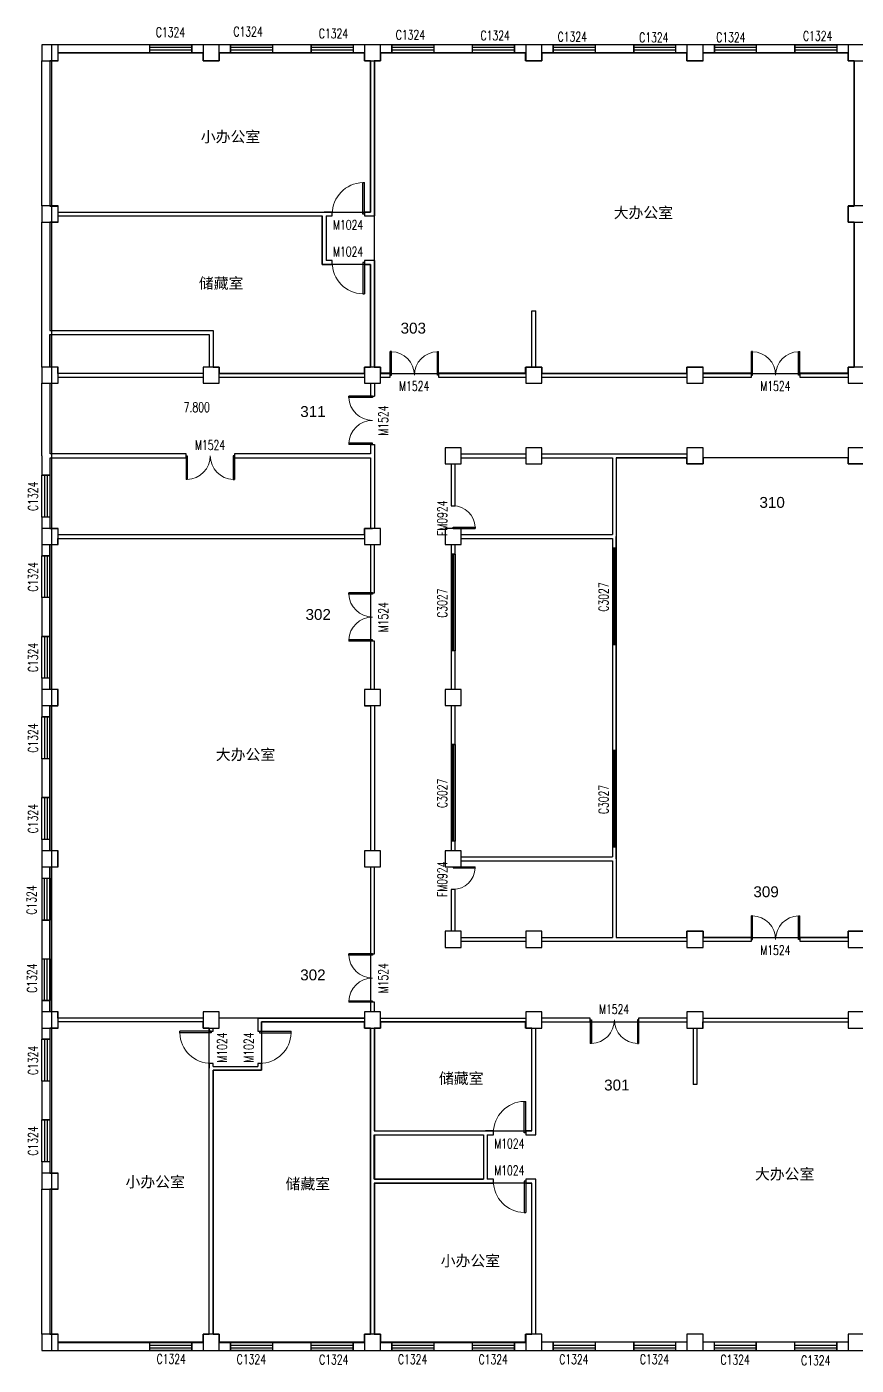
# Model space of a CAD drawing. Header units: millimetres. Extents: x -33606 to 27877, y -136745 to -95224.
# Drawn here: x -33606 to -7886, y -136745 to -95224 of the extents above; entities that cross this region are included whole.
import ezdxf

# ---------------------------------------------------------------- set-up
doc = ezdxf.new("R2010")
doc.units = ezdxf.units.MM
doc.header["$LTSCALE"] = 1000
for name, color, linetype in [('body', 30, 'Continuous'), ('GROS', 6, 'Continuous'), ('name', 1, 'Continuous'), ('RM', 4, 'Continuous')]:
    doc.layers.add(name, color=color, linetype=linetype)
doc.styles.add('_TCH_DIM', font='SIMPLEX', dxfattribs={"bigfont": 'GBCBIG'})
doc.styles.add('_TCH_WINDOW', font='SIMPLEX', dxfattribs={"bigfont": 'GBCBIG'})
doc.styles.get("Standard").update_dxf_attribs({"font": 'arial.ttf'})

# ---------------------------------------------------------------- blocks, each defined once
blk = doc.blocks.new('$TCHSYS$WIN2D')
for p, q in [((-0.5, 0.5), (0.5, 0.5)), ((-0.5, 0.5), (-0.5, -0.5)), ((0.5, 0.5), (0.5, -0.5)), ((0.5, 0.167), (-0.5, 0.167)), ((0.5, -0.167), (-0.5, -0.167)), ((-0.5, -0.5), (0.5, -0.5))]:
    blk.add_line(p, q)
blk = doc.blocks.new('$TCHSYS$DOOR2D')
for p, q in [((0.45, 0.975), (0.5, 0.975)), ((0.45, 0), (0.45, 0.975)), ((0.5, 0), (0.5, 0.975)), ((0.5, 0), (0.45, 0))]:
    blk.add_line(p, q)
at = {"lineweight": 13}
blk.add_arc((0.475, 0), 0.975, 91.4693, 180, dxfattribs=at)
blk = doc.blocks.new('$DorLib2D$00000001')
for p, q in [((0.45, 0.975), (0.5, 0.975)), ((0.45, 0), (0.45, 0.975)), ((0.5, 0), (0.5, 0.975)), ((0.5, 0), (0.45, 0))]:
    blk.add_line(p, q)
at = {"lineweight": 13}
blk.add_arc((0.475, 0), 0.975, 91.46928, 180, dxfattribs=at)
blk = doc.blocks.new('$DorLib2D$00000002')
for p, q in [((-0.5, 0), (-0.5, 0.4875)), ((-0.475, 0.4875), (-0.5, 0.4875)), ((-0.475, 0), (-0.475, 0.4875)), ((0.475, 0), (0.475, 0.4875)), ((0.475, 0.4875), (0.5, 0.4875)), ((0.5, 0), (0.5, 0.4875)), ((-0.5, 0), (-0.475, 0)), ((0.5, 0), (0.475, 0))]:
    blk.add_line(p, q)
at = {"lineweight": 13}
for centre, start, end in [((-0.4875, 0), 0, 88.53072), ((0.4875, 0), 91.46928, 180)]:
    blk.add_arc(centre, 0.4875, start, end, dxfattribs=at)
blk = doc.blocks.new('_FZHK')
blk.add_lwpolyline([(-0.5, -0.5), (0.5, -0.5), (0.5, 0.5), (-0.5, 0.5)], close=True)

msp = doc.modelspace()

# ---------------------------------------------------------------- linework, layer by layer
at = {"layer": 'body'}
for p, q in [((-29786, -95784), (-32636, -95784)), ((-29786, -95784), (-32636, -95784)), ((-29786, -96034), (-29786, -95784)), ((-29786, -96034), (-29786, -95784)), ((-28136, -95784), (-28486, -95784)), ((-28486, -95784), (-28486, -96034)), ((-28136, -95784), (-28486, -95784)), ((-28486, -95784), (-28486, -96034)), ((-27286, -95784), (-27636, -95784)), ((-27286, -95784), (-27636, -95784)), ((-27286, -96034), (-27286, -95784)), ((-27286, -96034), (-27286, -95784)), ((-24786, -95784), (-25986, -95784)), ((-25986, -95784), (-25986, -96034)), ((-24786, -95784), (-25986, -95784)), ((-25986, -95784), (-25986, -96034)), ((-24786, -96034), (-24786, -95784)), ((-24786, -96034), (-24786, -95784)), ((-23136, -95784), (-23486, -95784)), ((-23486, -95784), (-23486, -96034)), ((-23136, -95784), (-23486, -95784)), ((-23486, -95784), (-23486, -96034)), ((-22286, -95784), (-22636, -95784)), ((-22286, -95784), (-22636, -95784)), ((-22286, -96034), (-22286, -95784)), ((-22286, -96034), (-22286, -95784)), ((-19786, -95784), (-20986, -95784)), ((-20986, -95784), (-20986, -96034)), ((-19786, -95784), (-20986, -95784)), ((-20986, -95784), (-20986, -96034)), ((-19786, -96034), (-19786, -95784)), ((-19786, -96034), (-19786, -95784)), ((-18136, -95784), (-18486, -95784)), ((-18486, -95784), (-18486, -96034)), ((-18136, -95784), (-18486, -95784)), ((-18486, -95784), (-18486, -96034)), ((-17286, -95784), (-17636, -95784)), ((-17286, -95784), (-17636, -95784)), ((-17286, -96034), (-17286, -95784)), ((-17286, -96034), (-17286, -95784)), ((-14786, -95784), (-15986, -95784)), ((-15986, -95784), (-15986, -96034)), ((-14786, -95784), (-15986, -95784)), ((-15986, -95784), (-15986, -96034)), ((-14786, -96034), (-14786, -95784)), ((-14786, -96034), (-14786, -95784)), ((-13136, -95784), (-13486, -95784)), ((-13486, -95784), (-13486, -96034)), ((-13136, -95784), (-13486, -95784)), ((-13486, -95784), (-13486, -96034)), ((-12286, -95784), (-12636, -95784)), ((-12286, -95784), (-12636, -95784)), ((-12286, -96034), (-12286, -95784)), ((-12286, -96034), (-12286, -95784)), ((-9786, -95784), (-10986, -95784)), ((-10986, -95784), (-10986, -96034)), ((-9786, -95784), (-10986, -95784)), ((-10986, -95784), (-10986, -96034)), ((-9786, -96034), (-9786, -95784)), ((-9786, -96034), (-9786, -95784)), ((-8136, -95784), (-8486, -95784)), ((-8486, -95784), (-8486, -96034)), ((-8136, -95784), (-8486, -95784)), ((-8486, -95784), (-8486, -96034)), ((-33136, -100784), (-33136, -96284)), ((-33136, -100784), (-33136, -96284)), ((-32886, -100784), (-32886, -96284)), ((-32886, -100784), (-32886, -96284)), ((-32636, -96034), (-29786, -96034)), ((-32636, -96034), (-29786, -96034)), ((-28486, -96034), (-28136, -96034)), ((-28486, -96034), (-28136, -96034)), ((-27636, -96034), (-27286, -96034)), ((-27636, -96034), (-27286, -96034)), ((-25986, -96034), (-24786, -96034)), ((-25986, -96034), (-24786, -96034)), ((-23486, -96034), (-23136, -96034)), ((-23486, -96034), (-23136, -96034)), ((-22946, -96284), (-22946, -100974)), ((-22946, -96284), (-22946, -100974)), ((-22826, -96284), (-22826, -101094)), ((-22826, -96284), (-22826, -101094)), ((-22636, -96034), (-22286, -96034)), ((-22636, -96034), (-22286, -96034)), ((-20986, -96034), (-19786, -96034)), ((-20986, -96034), (-19786, -96034)), ((-18486, -96034), (-18136, -96034)), ((-18486, -96034), (-18136, -96034)), ((-17636, -96034), (-17286, -96034)), ((-17636, -96034), (-17286, -96034)), ((-15986, -96034), (-14786, -96034)), ((-15986, -96034), (-14786, -96034)), ((-13486, -96034), (-13136, -96034)), ((-13486, -96034), (-13136, -96034)), ((-12636, -96034), (-12286, -96034)), ((-12636, -96034), (-12286, -96034)), ((-10986, -96034), (-9786, -96034)), ((-10986, -96034), (-9786, -96034)), ((-8486, -96034), (-8136, -96034)), ((-8486, -96034), (-8136, -96034)), ((-7946, -96284), (-7946, -100784)), ((-7946, -96284), (-7946, -100784)), ((-33136, -104708), (-33136, -101284)), ((-33136, -104708), (-33136, -101284)), ((-32886, -104648), (-32886, -101284)), ((-32886, -104648), (-32886, -101284)), ((-32636, -100974), (-24386, -100974)), ((-32636, -100974), (-24386, -100974)), ((-32636, -101094), (-24446, -101094)), ((-32636, -101094), (-24446, -101094)), ((-24446, -101094), (-24446, -102594)), ((-24446, -101094), (-24446, -102594)), ((-24136, -100974), (-24386, -100974)), ((-24136, -100974), (-24386, -100974)), ((-24326, -101094), (-24136, -101094)), ((-24326, -101094), (-24326, -102474)), ((-24326, -101094), (-24136, -101094)), ((-24326, -101094), (-24326, -102474)), ((-24136, -101094), (-24136, -100974)), ((-24136, -101094), (-24136, -100974)), ((-22946, -100974), (-23136, -100974)), ((-23136, -100974), (-23136, -101094)), ((-22946, -100974), (-23136, -100974)), ((-23136, -100974), (-23136, -101094)), ((-23136, -101094), (-22826, -101094)), ((-23136, -101094), (-22826, -101094)), ((-7946, -101284), (-7946, -105784)), ((-7946, -101284), (-7946, -105784)), ((-24136, -102474), (-24326, -102474)), ((-24136, -102474), (-24326, -102474)), ((-24136, -102594), (-24136, -102474)), ((-24136, -102594), (-24136, -102474)), ((-22826, -102474), (-23136, -102474)), ((-23136, -102474), (-23136, -102594)), ((-22826, -102474), (-23136, -102474)), ((-23136, -102474), (-23136, -102594)), ((-22826, -102474), (-22826, -105784)), ((-22826, -102474), (-22826, -105784)), ((-24446, -102594), (-24136, -102594)), ((-24446, -102594), (-24136, -102594)), ((-23136, -102594), (-22946, -102594)), ((-23136, -102594), (-22946, -102594)), ((-22946, -102594), (-22946, -105784)), ((-22946, -102594), (-22946, -105784)), ((-17946, -105784), (-17946, -104034)), ((-17946, -104034), (-17826, -104034)), ((-17946, -105784), (-17946, -104034)), ((-17946, -104034), (-17826, -104034)), ((-17826, -105784), (-17826, -104034)), ((-17826, -105784), (-17826, -104034)), ((-33136, -105784), (-33136, -104708)), ((-33136, -105784), (-33136, -104708)), ((-32886, -104648), (-27826, -104648)), ((-32886, -104648), (-27826, -104648)), ((-32886, -105784), (-32886, -104768)), ((-32886, -104768), (-27946, -104768)), ((-32886, -105784), (-32886, -104768)), ((-32886, -104768), (-27946, -104768)), ((-27946, -104768), (-27946, -105784)), ((-27946, -104768), (-27946, -105784)), ((-27826, -104648), (-27826, -105784)), ((-27826, -104648), (-27826, -105784)), ((-33136, -108534), (-33136, -106284)), ((-33136, -108534), (-33136, -106284)), ((-32886, -108474), (-32886, -106284)), ((-32886, -108474), (-32886, -106284)), ((-32636, -105974), (-28136, -105974)), ((-32636, -105974), (-28136, -105974)), ((-32636, -106094), (-28136, -106094)), ((-32636, -106094), (-28136, -106094)), ((-27636, -105974), (-23136, -105974)), ((-27636, -105974), (-23136, -105974)), ((-27636, -106094), (-23136, -106094)), ((-27636, -106094), (-23136, -106094)), ((-22946, -106284), (-22946, -106684)), ((-22826, -106284), (-22826, -106684)), ((-22336, -105974), (-22636, -105974)), ((-22336, -105974), (-22636, -105974)), ((-22636, -106094), (-22336, -106094)), ((-22636, -106094), (-22336, -106094)), ((-22336, -106094), (-22336, -105974)), ((-22336, -106094), (-22336, -105974)), ((-18136, -105974), (-20836, -105974)), ((-20836, -105974), (-20836, -106094)), ((-18136, -105974), (-20836, -105974)), ((-20836, -105974), (-20836, -106094)), ((-20836, -106094), (-18136, -106094)), ((-20836, -106094), (-18136, -106094)), ((-17636, -105974), (-13136, -105974)), ((-17636, -105974), (-13136, -105974)), ((-17636, -106094), (-13136, -106094)), ((-17636, -106094), (-13136, -106094)), ((-11136, -105974), (-12636, -105974)), ((-11136, -105974), (-12636, -105974)), ((-12636, -106094), (-11136, -106094)), ((-12636, -106094), (-11136, -106094)), ((-11136, -106094), (-11136, -105974)), ((-11136, -106094), (-11136, -105974)), ((-8136, -105974), (-9636, -105974)), ((-9636, -105974), (-9636, -106094)), ((-8136, -105974), (-9636, -105974)), ((-9636, -105974), (-9636, -106094)), ((-9636, -106094), (-8136, -106094)), ((-9636, -106094), (-8136, -106094)), ((-22946, -106684), (-22826, -106684)), ((-22946, -108184), (-22826, -108184)), ((-22946, -108184), (-22946, -108474)), ((-22826, -108184), (-22826, -110784)), ((-33136, -108534), (-33136, -109134)), ((-33136, -108534), (-33136, -109134)), ((-28666, -108474), (-32886, -108474)), ((-28666, -108474), (-32886, -108474)), ((-32886, -109134), (-32886, -108594)), ((-32886, -108594), (-28666, -108594)), ((-32886, -109134), (-32886, -108594)), ((-32886, -108594), (-28666, -108594)), ((-28666, -108594), (-28666, -108474)), ((-28666, -108594), (-28666, -108474)), ((-22946, -108474), (-27166, -108474)), ((-27166, -108474), (-27166, -108594)), ((-22946, -108474), (-27166, -108474)), ((-27166, -108474), (-27166, -108594)), ((-27166, -108594), (-22946, -108594)), ((-27166, -108594), (-22946, -108594)), ((-22946, -108594), (-22946, -110784)), ((-22946, -108594), (-22946, -110784)), ((-22826, -108474), (-22826, -110784)), ((-20136, -108474), (-18136, -108474)), ((-20136, -108474), (-18136, -108474)), ((-20136, -108594), (-18136, -108594)), ((-20136, -108594), (-18136, -108594)), ((-17636, -108474), (-15386, -108474)), ((-17636, -108474), (-15386, -108474)), ((-17636, -108594), (-15446, -108594)), ((-17636, -108594), (-15446, -108594)), ((-15446, -108594), (-15446, -110974)), ((-15446, -108594), (-15446, -110974)), ((-15386, -108474), (-13136, -108474)), ((-15386, -108474), (-13136, -108474)), ((-15326, -108594), (-13136, -108594)), ((-15326, -108594), (-15326, -111034)), ((-15326, -108594), (-13136, -108594)), ((-15326, -108594), (-15326, -111034)), ((-33136, -109134), (-32886, -109134)), ((-33136, -109134), (-32886, -109134)), ((-20446, -108784), (-20446, -110084)), ((-20446, -108784), (-20446, -110084)), ((-20326, -110084), (-20326, -108784)), ((-20326, -110084), (-20326, -108784)), ((-32886, -110434), (-33136, -110434)), ((-33136, -110434), (-33136, -110784)), ((-32886, -110434), (-33136, -110434)), ((-33136, -110434), (-33136, -110784)), ((-32886, -110784), (-32886, -110434)), ((-32886, -110784), (-32886, -110434)), ((-20446, -110084), (-20326, -110084)), ((-20446, -110084), (-20326, -110084)), ((-32636, -110974), (-23136, -110974)), ((-32636, -110974), (-23136, -110974)), ((-32636, -111094), (-23136, -111094)), ((-32636, -111094), (-23136, -111094)), ((-20136, -110974), (-15446, -110974)), ((-20136, -110974), (-15446, -110974)), ((-20136, -111094), (-15446, -111094)), ((-20136, -111094), (-15446, -111094)), ((-15446, -111094), (-15446, -111394)), ((-15446, -111094), (-15446, -111394)), ((-15326, -111394), (-15326, -111034)), ((-15326, -111394), (-15326, -111034)), ((-33136, -111284), (-33136, -111634)), ((-33136, -111284), (-33136, -111634)), ((-33136, -111634), (-32886, -111634)), ((-33136, -111634), (-32886, -111634)), ((-32886, -111634), (-32886, -111284)), ((-32886, -111634), (-32886, -111284)), ((-22946, -111284), (-22946, -112784)), ((-22946, -111284), (-22946, -112784)), ((-22826, -112784), (-22826, -111284)), ((-22826, -112784), (-22826, -111284)), ((-20446, -111284), (-20446, -111584)), ((-20446, -111284), (-20446, -111584)), ((-20446, -111584), (-20326, -111584)), ((-20446, -111584), (-20326, -111584)), ((-20326, -111584), (-20326, -111284)), ((-20326, -111584), (-20326, -111284)), ((-15446, -111394), (-15326, -111394)), ((-15446, -111394), (-15326, -111394)), ((-32886, -112934), (-33136, -112934)), ((-33136, -112934), (-33136, -114134)), ((-32886, -112934), (-33136, -112934)), ((-33136, -112934), (-33136, -114134)), ((-32886, -114134), (-32886, -112934)), ((-32886, -114134), (-32886, -112934)), ((-22946, -112784), (-22826, -112784)), ((-22946, -112784), (-22826, -112784)), ((-33136, -114134), (-32886, -114134)), ((-33136, -114134), (-32886, -114134)), ((-22826, -114284), (-22946, -114284)), ((-22946, -114284), (-22946, -115784)), ((-22826, -114284), (-22946, -114284)), ((-22946, -114284), (-22946, -115784)), ((-22826, -115784), (-22826, -114284)), ((-22826, -115784), (-22826, -114284)), ((-20326, -114584), (-20446, -114584)), ((-20446, -114584), (-20446, -115784)), ((-20326, -114584), (-20446, -114584)), ((-20446, -114584), (-20446, -115784)), ((-20326, -115784), (-20326, -114584)), ((-20326, -115784), (-20326, -114584)), ((-15446, -114394), (-15446, -117674)), ((-15326, -114394), (-15446, -114394)), ((-15446, -114394), (-15446, -117674)), ((-15326, -114394), (-15446, -114394)), ((-15326, -117674), (-15326, -114394)), ((-15326, -117674), (-15326, -114394)), ((-32886, -115434), (-33136, -115434)), ((-33136, -115434), (-33136, -115784)), ((-32886, -115434), (-33136, -115434)), ((-33136, -115434), (-33136, -115784)), ((-32886, -115784), (-32886, -115434)), ((-32886, -115784), (-32886, -115434)), ((-33136, -116284), (-33136, -116634)), ((-33136, -116284), (-33136, -116634)), ((-33136, -116634), (-32886, -116634)), ((-33136, -116634), (-32886, -116634)), ((-32886, -116634), (-32886, -116284)), ((-32886, -116634), (-32886, -116284)), ((-22946, -116284), (-22946, -120784)), ((-22946, -116284), (-22946, -120784)), ((-22826, -116284), (-22826, -120784)), ((-22826, -116284), (-22826, -120784)), ((-20446, -116284), (-20446, -117484)), ((-20446, -116284), (-20446, -117484)), ((-20326, -117484), (-20326, -116284)), ((-20326, -117484), (-20326, -116284)), ((-20446, -117484), (-20326, -117484)), ((-20446, -117484), (-20326, -117484)), ((-15446, -117674), (-15326, -117674)), ((-15446, -117674), (-15326, -117674)), ((-32886, -117934), (-33136, -117934)), ((-33136, -117934), (-33136, -119134)), ((-32886, -117934), (-33136, -117934)), ((-33136, -117934), (-33136, -119134)), ((-32886, -119134), (-32886, -117934)), ((-32886, -119134), (-32886, -117934)), ((-33136, -119134), (-32886, -119134)), ((-33136, -119134), (-32886, -119134)), ((-32886, -120434), (-33136, -120434)), ((-33136, -120434), (-33136, -120784)), ((-32886, -120434), (-33136, -120434)), ((-33136, -120434), (-33136, -120784)), ((-32886, -120784), (-32886, -120434)), ((-32886, -120784), (-32886, -120434)), ((-20326, -120484), (-20446, -120484)), ((-20446, -120484), (-20446, -120784)), ((-20326, -120484), (-20446, -120484)), ((-20446, -120484), (-20446, -120784)), ((-20326, -120784), (-20326, -120484)), ((-20326, -120784), (-20326, -120484)), ((-15326, -120674), (-15446, -120674)), ((-15446, -120674), (-15446, -120974)), ((-15326, -120674), (-15446, -120674)), ((-15446, -120674), (-15446, -120974)), ((-15326, -121034), (-15326, -120674)), ((-15326, -121034), (-15326, -120674)), ((-20136, -120974), (-15446, -120974)), ((-20136, -120974), (-15446, -120974)), ((-20136, -121094), (-15446, -121094)), ((-20136, -121094), (-15446, -121094)), ((-15446, -121094), (-15446, -123474)), ((-15446, -121094), (-15446, -123474)), ((-15326, -121034), (-15326, -123474)), ((-15326, -121034), (-15326, -123474)), ((-33136, -121284), (-33136, -121634)), ((-33136, -121284), (-33136, -121634)), ((-33136, -121634), (-32886, -121634)), ((-33136, -121634), (-32886, -121634)), ((-32886, -121634), (-32886, -121284)), ((-32886, -121634), (-32886, -121284)), ((-22946, -121284), (-22946, -123984)), ((-22946, -121284), (-22946, -123984)), ((-22826, -123984), (-22826, -121284)), ((-22826, -123984), (-22826, -121284)), ((-20326, -121984), (-20446, -121984)), ((-20446, -121984), (-20446, -123284)), ((-20326, -121984), (-20446, -121984)), ((-20446, -121984), (-20446, -123284)), ((-20326, -123284), (-20326, -121984)), ((-20326, -123284), (-20326, -121984)), ((-32886, -122934), (-33136, -122934)), ((-33136, -122934), (-33136, -124134)), ((-32886, -122934), (-33136, -122934)), ((-33136, -122934), (-33136, -124134)), ((-32886, -124134), (-32886, -122934)), ((-32886, -124134), (-32886, -122934)), ((-20136, -123474), (-18136, -123474)), ((-20136, -123474), (-18136, -123474)), ((-20136, -123594), (-18136, -123594)), ((-20136, -123594), (-18136, -123594)), ((-17636, -123474), (-15446, -123474)), ((-17636, -123474), (-15446, -123474)), ((-17636, -123594), (-15386, -123594)), ((-17636, -123594), (-15386, -123594)), ((-15386, -123594), (-13136, -123594)), ((-15386, -123594), (-13136, -123594)), ((-15326, -123474), (-13136, -123474)), ((-15326, -123474), (-13136, -123474)), ((-11136, -123474), (-12636, -123474)), ((-11136, -123474), (-12636, -123474)), ((-12636, -123594), (-11136, -123594)), ((-12636, -123594), (-11136, -123594)), ((-11136, -123594), (-11136, -123474)), ((-11136, -123594), (-11136, -123474)), ((-8136, -123474), (-9636, -123474)), ((-9636, -123474), (-9636, -123594)), ((-8136, -123474), (-9636, -123474)), ((-9636, -123474), (-9636, -123594)), ((-9636, -123594), (-8136, -123594)), ((-9636, -123594), (-8136, -123594)), ((-33136, -124134), (-32886, -124134)), ((-33136, -124134), (-32886, -124134)), ((-22946, -123984), (-22826, -123984)), ((-22946, -123984), (-22826, -123984)), ((-32886, -125434), (-33136, -125434)), ((-33136, -125434), (-33136, -125784)), ((-32886, -125434), (-33136, -125434)), ((-33136, -125434), (-33136, -125784)), ((-32886, -125784), (-32886, -125434)), ((-32886, -125784), (-32886, -125434)), ((-22826, -125484), (-22946, -125484)), ((-22946, -125484), (-22946, -125784)), ((-22826, -125484), (-22946, -125484)), ((-22946, -125484), (-22946, -125784)), ((-22826, -125784), (-22826, -125484)), ((-22826, -125784), (-22826, -125484)), ((-28136, -125974), (-32636, -125974)), ((-28136, -125974), (-32636, -125974)), ((-28136, -126094), (-32636, -126094)), ((-28136, -126094), (-32636, -126094)), ((-26446, -125974), (-23136, -125974)), ((-26446, -125974), (-26446, -126384)), ((-26446, -125974), (-23136, -125974)), ((-26446, -125974), (-26446, -126384)), ((-26326, -126094), (-23136, -126094)), ((-26326, -126384), (-26326, -126094)), ((-26326, -126094), (-23136, -126094)), ((-26326, -126384), (-26326, -126094)), ((-22636, -125974), (-18136, -125974)), ((-22636, -125974), (-18136, -125974)), ((-22636, -126094), (-18136, -126094)), ((-22636, -126094), (-18136, -126094)), ((-16136, -125974), (-17636, -125974)), ((-16136, -125974), (-17636, -125974)), ((-17636, -126094), (-16136, -126094)), ((-17636, -126094), (-16136, -126094)), ((-16136, -126094), (-16136, -125974)), ((-16136, -126094), (-16136, -125974)), ((-13136, -125974), (-14636, -125974)), ((-14636, -125974), (-14636, -126094)), ((-13136, -125974), (-14636, -125974)), ((-14636, -125974), (-14636, -126094)), ((-14636, -126094), (-13136, -126094)), ((-14636, -126094), (-13136, -126094)), ((-12636, -125974), (-8136, -125974)), ((-12636, -125974), (-8136, -125974)), ((-12636, -126094), (-8136, -126094)), ((-12636, -126094), (-8136, -126094)), ((-33136, -126284), (-33136, -126634)), ((-33136, -126284), (-33136, -126634)), ((-33136, -126634), (-32886, -126634)), ((-33136, -126634), (-32886, -126634)), ((-32886, -126634), (-32886, -126284)), ((-32886, -126634), (-32886, -126284)), ((-27946, -126284), (-27946, -126384)), ((-27946, -126284), (-27946, -126384)), ((-27946, -126384), (-27826, -126384)), ((-27946, -126384), (-27826, -126384)), ((-27826, -126384), (-27826, -126284)), ((-27826, -126384), (-27826, -126284)), ((-26446, -126384), (-26326, -126384)), ((-26446, -126384), (-26326, -126384)), ((-22946, -126284), (-22946, -129534)), ((-22946, -126284), (-22946, -129534)), ((-22826, -126284), (-22826, -129474)), ((-22826, -126284), (-22826, -129474)), ((-17946, -129474), (-17946, -126284)), ((-17946, -129474), (-17946, -126284)), ((-17826, -129594), (-17826, -126284)), ((-17826, -129594), (-17826, -126284)), ((-12946, -126284), (-12946, -128034)), ((-12946, -126284), (-12946, -128034)), ((-12826, -126284), (-12826, -128034)), ((-12826, -126284), (-12826, -128034)), ((-27826, -127384), (-27946, -127384)), ((-27946, -127384), (-27946, -127534)), ((-27826, -127384), (-27946, -127384)), ((-27946, -127384), (-27946, -127534)), ((-27826, -127474), (-27826, -127384)), ((-27826, -127474), (-27826, -127384)), ((-26326, -127384), (-26446, -127384)), ((-26446, -127384), (-26446, -127474)), ((-26326, -127384), (-26446, -127384)), ((-26446, -127384), (-26446, -127474)), ((-26326, -127594), (-26326, -127384)), ((-26326, -127594), (-26326, -127384)), ((-27946, -135784), (-27946, -127534)), ((-27946, -135784), (-27946, -127534)), ((-27826, -127474), (-26446, -127474)), ((-27826, -127474), (-26446, -127474)), ((-27826, -135784), (-27826, -127594)), ((-27826, -127594), (-26326, -127594)), ((-27826, -135784), (-27826, -127594)), ((-27826, -127594), (-26326, -127594)), ((-32886, -127934), (-33136, -127934)), ((-33136, -127934), (-33136, -129134)), ((-32886, -127934), (-33136, -127934)), ((-33136, -127934), (-33136, -129134)), ((-32886, -129134), (-32886, -127934)), ((-32886, -129134), (-32886, -127934)), ((-12826, -128034), (-12946, -128034)), ((-12826, -128034), (-12946, -128034)), ((-33136, -129134), (-32886, -129134)), ((-33136, -129134), (-32886, -129134)), ((-22946, -129534), (-22946, -131034)), ((-22946, -129534), (-22946, -131034)), ((-22826, -129474), (-19386, -129474)), ((-22826, -129474), (-19386, -129474)), ((-19136, -129474), (-19386, -129474)), ((-19136, -129474), (-19386, -129474)), ((-19136, -129594), (-19136, -129474)), ((-19136, -129594), (-19136, -129474)), ((-17946, -129474), (-18136, -129474)), ((-18136, -129474), (-18136, -129594)), ((-17946, -129474), (-18136, -129474)), ((-18136, -129474), (-18136, -129594)), ((-22826, -129594), (-22826, -130974)), ((-22826, -129594), (-19446, -129594)), ((-22826, -129594), (-22826, -130974)), ((-22826, -129594), (-19446, -129594)), ((-19446, -129594), (-19446, -130974)), ((-19446, -129594), (-19446, -130974)), ((-19326, -129594), (-19136, -129594)), ((-19326, -129594), (-19326, -130974)), ((-19326, -129594), (-19136, -129594)), ((-19326, -129594), (-19326, -130974)), ((-18136, -129594), (-17826, -129594)), ((-18136, -129594), (-17826, -129594)), ((-32886, -130434), (-33136, -130434)), ((-33136, -130434), (-33136, -130784)), ((-32886, -130434), (-33136, -130434)), ((-33136, -130434), (-33136, -130784)), ((-32886, -130784), (-32886, -130434)), ((-32886, -130784), (-32886, -130434)), ((-22946, -131034), (-22946, -135784)), ((-22946, -131034), (-22946, -135784)), ((-22826, -130974), (-19446, -130974)), ((-22826, -130974), (-19446, -130974)), ((-22826, -131094), (-22826, -135784)), ((-22826, -131094), (-19386, -131094)), ((-22826, -131094), (-22826, -135784)), ((-22826, -131094), (-19386, -131094)), ((-19386, -131094), (-19136, -131094)), ((-19386, -131094), (-19136, -131094)), ((-19136, -130974), (-19326, -130974)), ((-19136, -130974), (-19326, -130974)), ((-19136, -131094), (-19136, -130974)), ((-19136, -131094), (-19136, -130974)), ((-17826, -130974), (-18136, -130974)), ((-18136, -130974), (-18136, -131094)), ((-17826, -130974), (-18136, -130974)), ((-18136, -130974), (-18136, -131094)), ((-18136, -131094), (-17946, -131094)), ((-18136, -131094), (-17946, -131094)), ((-17946, -135784), (-17946, -131094)), ((-17946, -135784), (-17946, -131094)), ((-17826, -135784), (-17826, -130974)), ((-17826, -135784), (-17826, -130974)), ((-33136, -135784), (-33136, -131284)), ((-33136, -135784), (-33136, -131284)), ((-32886, -135784), (-32886, -131284)), ((-32886, -135784), (-32886, -131284)), ((-29786, -136034), (-32636, -136034)), ((-29786, -136034), (-32636, -136034)), ((-29786, -136284), (-29786, -136034)), ((-29786, -136284), (-29786, -136034)), ((-28136, -136034), (-28486, -136034)), ((-28486, -136034), (-28486, -136284)), ((-28136, -136034), (-28486, -136034)), ((-28486, -136034), (-28486, -136284)), ((-27286, -136034), (-27636, -136034)), ((-27286, -136034), (-27636, -136034)), ((-27286, -136284), (-27286, -136034)), ((-27286, -136284), (-27286, -136034)), ((-24786, -136034), (-25986, -136034)), ((-25986, -136034), (-25986, -136284)), ((-24786, -136034), (-25986, -136034)), ((-25986, -136034), (-25986, -136284)), ((-24786, -136284), (-24786, -136034)), ((-24786, -136284), (-24786, -136034)), ((-23136, -136034), (-23486, -136034)), ((-23486, -136034), (-23486, -136284)), ((-23136, -136034), (-23486, -136034)), ((-23486, -136034), (-23486, -136284)), ((-22286, -136034), (-22636, -136034)), ((-22286, -136034), (-22636, -136034)), ((-22286, -136284), (-22286, -136034)), ((-22286, -136284), (-22286, -136034)), ((-19786, -136034), (-20986, -136034)), ((-20986, -136034), (-20986, -136284)), ((-19786, -136034), (-20986, -136034)), ((-20986, -136034), (-20986, -136284)), ((-19786, -136284), (-19786, -136034)), ((-19786, -136284), (-19786, -136034)), ((-18136, -136034), (-18486, -136034)), ((-18486, -136034), (-18486, -136284)), ((-18136, -136034), (-18486, -136034)), ((-18486, -136034), (-18486, -136284)), ((-17286, -136034), (-17636, -136034)), ((-17286, -136034), (-17636, -136034)), ((-17286, -136284), (-17286, -136034)), ((-17286, -136284), (-17286, -136034)), ((-14786, -136034), (-15986, -136034)), ((-15986, -136034), (-15986, -136284)), ((-14786, -136034), (-15986, -136034)), ((-15986, -136034), (-15986, -136284)), ((-14786, -136284), (-14786, -136034)), ((-14786, -136284), (-14786, -136034)), ((-13136, -136034), (-13486, -136034)), ((-13486, -136034), (-13486, -136284)), ((-13136, -136034), (-13486, -136034)), ((-13486, -136034), (-13486, -136284)), ((-12286, -136034), (-12636, -136034)), ((-12286, -136034), (-12636, -136034)), ((-12286, -136284), (-12286, -136034)), ((-12286, -136284), (-12286, -136034)), ((-9786, -136034), (-10986, -136034)), ((-10986, -136034), (-10986, -136284)), ((-9786, -136034), (-10986, -136034)), ((-10986, -136034), (-10986, -136284)), ((-9786, -136284), (-9786, -136034)), ((-9786, -136284), (-9786, -136034)), ((-8136, -136034), (-8486, -136034)), ((-8486, -136034), (-8486, -136284)), ((-8136, -136034), (-8486, -136034)), ((-8486, -136034), (-8486, -136284)), ((-32636, -136284), (-29786, -136284)), ((-32636, -136284), (-29786, -136284)), ((-28486, -136284), (-28136, -136284)), ((-28486, -136284), (-28136, -136284)), ((-27636, -136284), (-27286, -136284)), ((-27636, -136284), (-27286, -136284)), ((-25986, -136284), (-24786, -136284)), ((-25986, -136284), (-24786, -136284)), ((-23486, -136284), (-23136, -136284)), ((-23486, -136284), (-23136, -136284)), ((-22636, -136284), (-22286, -136284)), ((-22636, -136284), (-22286, -136284)), ((-20986, -136284), (-19786, -136284)), ((-20986, -136284), (-19786, -136284)), ((-18486, -136284), (-18136, -136284)), ((-18486, -136284), (-18136, -136284)), ((-17636, -136284), (-17286, -136284)), ((-17636, -136284), (-17286, -136284)), ((-15986, -136284), (-14786, -136284)), ((-15986, -136284), (-14786, -136284)), ((-13486, -136284), (-13136, -136284)), ((-13486, -136284), (-13136, -136284)), ((-12636, -136284), (-12286, -136284)), ((-12636, -136284), (-12286, -136284)), ((-10986, -136284), (-9786, -136284)), ((-10986, -136284), (-9786, -136284)), ((-8486, -136284), (-8136, -136284)), ((-8486, -136284), (-8136, -136284))]:
    msp.add_line(p, q, dxfattribs=at)
at = {"layer": 'GROS'}
msp.add_lwpolyline([(-32836, -136284), (2604, -136284), (2604, -131284), (27664, -131284), (27664, -100784), (2474, -100784), (2474, -96284), (2664, -96284), (2664, -95784), (-32836, -95784)], close=True, dxfattribs=at)
at = {"layer": 'RM'}
for p, q in [((-32639, -96286), (-32889, -96286)), ((-32889, -96286), (-32889, -100786)), ((-32639, -96036), (-32639, -96286)), ((-28139, -96036), (-32639, -96036)), ((-28139, -96286), (-28139, -96036)), ((-27639, -96286), (-28139, -96286)), ((-23139, -96036), (-27639, -96036)), ((-27639, -96036), (-27639, -96286)), ((-23139, -96286), (-23139, -96036)), ((-22949, -96286), (-23139, -96286)), ((-22949, -100976), (-22949, -96286)), ((-22639, -96286), (-22829, -96286)), ((-22829, -96286), (-22829, -105786)), ((-22639, -96036), (-22639, -96286)), ((-18139, -96036), (-22639, -96036)), ((-18139, -96286), (-18139, -96036)), ((-17639, -96286), (-18139, -96286)), ((-13139, -96036), (-17639, -96036)), ((-17639, -96036), (-17639, -96286)), ((-13139, -96286), (-13139, -96036)), ((-12639, -96286), (-13139, -96286)), ((-8139, -96036), (-12639, -96036)), ((-12639, -96036), (-12639, -96286)), ((-8139, -96286), (-8139, -96036)), ((-7949, -96286), (-8139, -96286)), ((-7949, -100786), (-7949, -96286)), ((-32889, -100786), (-32639, -100786)), ((-32639, -100786), (-32639, -100976)), ((-8139, -101286), (-8139, -100786)), ((-8139, -100786), (-7949, -100786)), ((-32889, -101286), (-32889, -104650)), ((-32639, -101286), (-32889, -101286)), ((-32639, -100976), (-22949, -100976)), ((-24449, -101096), (-32639, -101096)), ((-32639, -101096), (-32639, -101286)), ((-24449, -102596), (-24449, -101096)), ((-7949, -101286), (-8139, -101286)), ((-7949, -105786), (-7949, -101286)), ((-22949, -102596), (-24449, -102596)), ((-22949, -105786), (-22949, -102596)), ((-32889, -104650), (-27829, -104650)), ((-32889, -104770), (-27949, -104770)), ((-32889, -105786), (-32889, -104770)), ((-27949, -104770), (-27949, -105786)), ((-27829, -104650), (-27829, -105786)), ((-32639, -105786), (-32889, -105786)), ((-32639, -105976), (-32639, -105786)), ((-27949, -105786), (-28139, -105786)), ((-28139, -105786), (-28139, -105976)), ((-27829, -105786), (-27639, -105786)), ((-27639, -105786), (-27639, -105976)), ((-23139, -105976), (-23139, -105786)), ((-23139, -105786), (-22949, -105786)), ((-22829, -105786), (-22639, -105786)), ((-22639, -105786), (-22639, -105976)), ((-18139, -105976), (-18139, -105786)), ((-18139, -105786), (-17639, -105786)), ((-17639, -105786), (-17639, -105976)), ((-13139, -105976), (-13139, -105786)), ((-13139, -105786), (-12639, -105786)), ((-12639, -105786), (-12639, -105976)), ((-8139, -105976), (-8139, -105786)), ((-8139, -105786), (-7949, -105786)), ((-28139, -105976), (-32639, -105976)), ((-27639, -105976), (-23139, -105976)), ((-22639, -105976), (-18139, -105976)), ((-17639, -105976), (-13139, -105976)), ((-12639, -105976), (-8139, -105976)), ((-32889, -108596), (-32889, -110786)), ((-32889, -110786), (-32639, -110786)), ((-32639, -110786), (-32639, -110976)), ((-23139, -110976), (-23139, -110786)), ((-23139, -110786), (-22889, -110786)), ((-32639, -110976), (-23139, -110976)), ((-32639, -111096), (-23139, -111096)), ((-32639, -111286), (-32639, -111096)), ((-23139, -111096), (-23139, -111286)), ((-32889, -115786), (-32889, -111286)), ((-32889, -111286), (-32639, -111286)), ((-23139, -111286), (-22949, -111286)), ((-22949, -111286), (-22949, -115786)), ((-32639, -115786), (-32889, -115786)), ((-32639, -116286), (-32639, -115786)), ((-22949, -115786), (-23139, -115786)), ((-23139, -115786), (-23139, -116286)), ((-32889, -120786), (-32889, -116286)), ((-32889, -116286), (-32639, -116286)), ((-23139, -116286), (-22949, -116286)), ((-22949, -116286), (-22949, -120786)), ((-32639, -120786), (-32889, -120786)), ((-32639, -121286), (-32639, -120786)), ((-22949, -120786), (-23139, -120786)), ((-23139, -120786), (-23139, -121286)), ((-32889, -125786), (-32889, -121286)), ((-32889, -121286), (-32639, -121286)), ((-23139, -121286), (-22949, -121286)), ((-22949, -121286), (-22949, -125786)), ((-32639, -125786), (-32889, -125786)), ((-32639, -125976), (-32639, -125786)), ((-27639, -125786), (-28139, -125786)), ((-28139, -125786), (-28139, -125976)), ((-27639, -125976), (-27639, -125786)), ((-22949, -125786), (-23139, -125786)), ((-23139, -125786), (-23139, -125976)), ((-28139, -125976), (-32639, -125976)), ((-28139, -126096), (-32639, -126096)), ((-32639, -126096), (-32639, -126286)), ((-28139, -126286), (-28139, -126096)), ((-23139, -125976), (-27639, -125976)), ((-23139, -126096), (-26329, -126096)), ((-26329, -126096), (-26329, -127596)), ((-23139, -126286), (-23139, -126096)), ((-22639, -126096), (-22639, -126286)), ((-18139, -126096), (-22639, -126096)), ((-18139, -126286), (-18139, -126096)), ((-17639, -126096), (-13139, -126096)), ((-13139, -126096), (-13139, -126286)), ((-12639, -126286), (-12639, -126096)), ((-12639, -126096), (-8139, -126096)), ((-8139, -126096), (-8139, -126286)), ((-32639, -126286), (-32889, -126286)), ((-32889, -126286), (-32889, -130786)), ((-27949, -126286), (-28139, -126286)), ((-27949, -135786), (-27949, -126286)), ((-22949, -126286), (-23139, -126286)), ((-22949, -135786), (-22949, -126286)), ((-22639, -126286), (-22829, -126286)), ((-22829, -126286), (-22829, -129476)), ((-17949, -126286), (-18139, -126286)), ((-17949, -129476), (-17949, -126286)), ((-13139, -126286), (-12949, -126286)), ((-12949, -126286), (-12639, -126286)), ((-8139, -126286), (-7639, -126286)), ((-26329, -127596), (-27829, -127596)), ((-27829, -127596), (-27829, -135786)), ((-22829, -129476), (-17949, -129476)), ((-22829, -129596), (-19449, -129596)), ((-22829, -130976), (-22829, -129596)), ((-19449, -129596), (-19449, -130976)), ((-32889, -130786), (-32639, -130786)), ((-32639, -130786), (-32639, -131286)), ((-19449, -130976), (-22829, -130976)), ((-17949, -131096), (-22829, -131096)), ((-22829, -131096), (-22829, -135786)), ((-17949, -135786), (-17949, -131096)), ((-32639, -131286), (-32889, -131286)), ((-32889, -131286), (-32889, -135786)), ((-32889, -135786), (-32639, -135786)), ((-32639, -135786), (-32639, -136036)), ((-32639, -136036), (-28139, -136036)), ((-28139, -136036), (-28139, -135786)), ((-28139, -135786), (-27949, -135786)), ((-27829, -135786), (-27639, -135786)), ((-27639, -135786), (-27639, -136036)), ((-27639, -136036), (-23139, -136036)), ((-23139, -136036), (-23139, -135786)), ((-23139, -135786), (-22949, -135786)), ((-22829, -135786), (-22639, -135786)), ((-22639, -135786), (-22639, -136036)), ((-22639, -136036), (-18139, -136036)), ((-18139, -136036), (-18139, -135786)), ((-18139, -135786), (-17949, -135786))]:
    msp.add_line(p, q, dxfattribs=at)
for points in [[(-22829, -105786), (-22639, -105786), (-22639, -105976), (-18139, -105976), (-18139, -105786), (-17639, -105786), (-17639, -105976), (-13139, -105976), (-13139, -105786), (-12639, -105786), (-12639, -105976), (-8139, -105976), (-8139, -105786), (-7949, -105786), (-7949, -101286), (-8139, -101286), (-8139, -100786), (-7949, -100786), (-7949, -96286), (-8139, -96286), (-8139, -96036), (-12639, -96036), (-12639, -96286), (-13139, -96286), (-13139, -96036), (-17639, -96036), (-17639, -96286), (-18139, -96286), (-18139, -96036), (-22639, -96036), (-22639, -96286), (-22829, -96286)], [(-15326, -108594), (-15326, -123474), (-13136, -123474), (-13136, -123284), (-12636, -123284), (-12636, -123474), (-8136, -123474), (-8136, -123284), (-7636, -123284), (-7636, -123474), (-5446, -123474), (-5446, -108594), (-7636, -108594), (-7636, -108784), (-8136, -108784), (-8136, -108594), (-12636, -108594), (-12636, -108784), (-13136, -108784), (-13136, -108594)]]:
    msp.add_lwpolyline(points, close=True, dxfattribs=at)

# ---------------------------------------------------------------- block references
at = {"layer": 'body'}
ref = msp.add_blockref('$TCHSYS$WIN2D', (-29136, -95909), dxfattribs=dict(at, xscale=1300, yscale=-250, zscale=1300))
ref.add_attrib('A', 'C1324', (-29605, -95542), dxfattribs={"height": 297.5, "style": '_TCH_WINDOW', "width": 0.705882})
ref = msp.add_blockref('$TCHSYS$WIN2D', (-26636, -95909), dxfattribs=dict(at, xscale=1300, yscale=250, zscale=1300))
ref.add_attrib('A', 'C1324', (-27199, -95522), dxfattribs={"height": 297.5, "style": '_TCH_WINDOW', "width": 0.705882})
ref = msp.add_blockref('$TCHSYS$WIN2D', (-24136, -95909), dxfattribs=dict(at, xscale=1300, yscale=250, zscale=1300))
ref.add_attrib('A', 'C1324', (-24550, -95582), dxfattribs={"height": 297.5, "style": '_TCH_WINDOW', "width": 0.705882})
ref = msp.add_blockref('$TCHSYS$WIN2D', (-21636, -95909), dxfattribs=dict(at, xscale=1300, yscale=250, zscale=1300))
ref.add_attrib('A', 'C1324', (-22164, -95623), dxfattribs={"height": 297.5, "style": '_TCH_WINDOW', "width": 0.705882})
ref = msp.add_blockref('$TCHSYS$WIN2D', (-19136, -95909), dxfattribs=dict(at, xscale=1300, yscale=-250, zscale=1300))
ref.add_attrib('A', 'C1324', (-19536, -95643), dxfattribs={"height": 297.5, "style": '_TCH_WINDOW', "width": 0.705882})
ref = msp.add_blockref('$TCHSYS$WIN2D', (-16636, -95909), dxfattribs=dict(at, xscale=1300, yscale=250, zscale=1300))
ref.add_attrib('A', 'C1324', (-17145, -95684), dxfattribs={"height": 297.5, "style": '_TCH_WINDOW', "width": 0.705882})
ref = msp.add_blockref('$TCHSYS$WIN2D', (-14136, -95909), dxfattribs=dict(at, xscale=1300, yscale=250, zscale=1300))
ref.add_attrib('A', 'C1324', (-14617, -95704), dxfattribs={"height": 297.5, "style": '_TCH_WINDOW', "width": 0.705882})
ref = msp.add_blockref('$TCHSYS$WIN2D', (-11636, -95909), dxfattribs=dict(at, xscale=1300, yscale=250, zscale=1300))
ref.add_attrib('A', 'C1324', (-12228, -95698), dxfattribs={"height": 297.5, "style": '_TCH_WINDOW', "width": 0.705882})
ref = msp.add_blockref('$TCHSYS$WIN2D', (-9136, -95909), dxfattribs=dict(at, xscale=1300, yscale=250, zscale=1300))
ref.add_attrib('A', 'C1324', (-9536, -95657), dxfattribs={"height": 297.5, "style": '_TCH_WINDOW', "width": 0.705882})
at = {"layer": 'body', "xscale": 500, "yscale": 500, "zscale": 500}
for p in [(-32886, -96034), (-27886, -96034), (-22886, -96034), (-17886, -96034), (-12886, -96034), (-7886, -96034), (-32886, -101034), (-7886, -101034), (-32886, -106034), (-27886, -106034), (-22886, -106034), (-17886, -106034), (-12886, -106034), (-7886, -106034), (-20386, -108534), (-17886, -108534), (-12886, -108534), (-7886, -108534), (-32886, -111034), (-22886, -111034), (-20386, -111034), (-32886, -116034), (-22886, -116034), (-20386, -116034), (-32886, -121034), (-22886, -121034), (-20386, -121034), (-20386, -123534), (-17886, -123534), (-12886, -123534), (-7886, -123534), (-32886, -126034), (-27886, -126034), (-22886, -126034), (-17886, -126034), (-12886, -126034), (-7886, -126034), (-32886, -131034), (-32886, -136034), (-27886, -136034), (-22886, -136034), (-17886, -136034), (-12886, -136034), (-7886, -136034)]:
    msp.add_blockref('_FZHK', p, dxfattribs=at)
at = {"layer": 'body'}
ref = msp.add_blockref('$TCHSYS$DOOR2D', (-23636, -101034), dxfattribs=dict(at, xscale=1000, yscale=1000, zscale=1000))
ref.add_attrib('A', 'M1024', (-24111, -101518), dxfattribs={"height": 297.5, "style": '_TCH_WINDOW', "width": 0.705882})
ref = msp.add_blockref('$TCHSYS$DOOR2D', (-23636, -102534), dxfattribs=dict(at, xscale=1000, yscale=-1000, zscale=1000))
ref.add_attrib('A', 'M1024', (-24111, -102348), dxfattribs={"height": 297.5, "style": '_TCH_WINDOW', "width": 0.705882})
ref = msp.add_blockref('$DorLib2D$00000002', (-21586, -106034), dxfattribs=dict(at, xscale=1500, yscale=1500, zscale=1500))
ref.add_attrib('A', 'M1524', (-22061, -106518), dxfattribs={"height": 297.5, "style": '_TCH_WINDOW', "width": 0.705882})
ref = msp.add_blockref('$DorLib2D$00000002', (-10386, -106034), dxfattribs=dict(at, xscale=1500, yscale=1500, zscale=1500))
ref.add_attrib('A', 'M1524', (-10861, -106518), dxfattribs={"height": 297.5, "style": '_TCH_WINDOW', "width": 0.705882})
ref = msp.add_blockref('$DorLib2D$00000002', (-22886, -107434), dxfattribs=dict(at, xscale=1500, yscale=-1500, zscale=1500, rotation=270))
ref.add_attrib('A', 'M1524', (-22403, -107909), dxfattribs={"height": 297.5, "rotation": 90, "style": '_TCH_WINDOW', "width": 0.705882})
ref = msp.add_blockref('$DorLib2D$00000002', (-27916, -108534), dxfattribs=dict(at, xscale=1500, yscale=-1500, zscale=1500))
ref.add_attrib('A', 'M1524', (-28391, -108348), dxfattribs={"height": 297.5, "style": '_TCH_WINDOW', "width": 0.705882})
ref = msp.add_blockref('$TCHSYS$WIN2D', (-33011, -109784), dxfattribs=dict(at, xscale=1300, yscale=-250, zscale=1300, rotation=90.00000000000061))
ref.add_attrib('A', 'C1324', (-33263, -110244), dxfattribs={"height": 297.5, "rotation": 90, "style": '_TCH_WINDOW', "width": 0.705882})
ref = msp.add_blockref('$DorLib2D$00000001', (-20386, -110434), dxfattribs=dict(at, xscale=700, yscale=700, zscale=700, rotation=269.9999999999993))
ref.add_attrib('A', 'FM0924', (-20573, -111019), dxfattribs={"height": 297.5, "rotation": 90, "style": '_TCH_WINDOW', "width": 0.705882})
ref = msp.add_blockref('$TCHSYS$WIN2D', (-33011, -112284), dxfattribs=dict(at, xscale=1300, yscale=-250, zscale=1300, rotation=90))
ref.add_attrib('A', 'C1324', (-33263, -112744), dxfattribs={"height": 297.5, "rotation": 90, "style": '_TCH_WINDOW', "width": 0.705882})
ref = msp.add_blockref('$TCHSYS$WIN2D', (-20386, -113084), dxfattribs=dict(at, xscale=3000, yscale=120, zscale=3000, rotation=270.0000000000003))
ref.add_attrib('A', 'C3027', (-20573, -113559), dxfattribs={"height": 297.5, "rotation": 90, "style": '_TCH_WINDOW', "width": 0.705882})
ref = msp.add_blockref('$TCHSYS$WIN2D', (-15386, -112894), dxfattribs=dict(at, xscale=3000, yscale=120, zscale=3000, rotation=269.9999999999998))
ref.add_attrib('A', 'C3027', (-15573, -113369), dxfattribs={"height": 297.5, "rotation": 90, "style": '_TCH_WINDOW', "width": 0.705882})
ref = msp.add_blockref('$DorLib2D$00000002', (-22886, -113534), dxfattribs=dict(at, xscale=1500, yscale=-1500, zscale=1500, rotation=270))
ref.add_attrib('A', 'M1524', (-22403, -114009), dxfattribs={"height": 297.5, "rotation": 90, "style": '_TCH_WINDOW', "width": 0.705882})
ref = msp.add_blockref('$TCHSYS$WIN2D', (-33011, -114784), dxfattribs=dict(at, xscale=1300, yscale=-250, zscale=1300, rotation=90))
ref.add_attrib('A', 'C1324', (-33263, -115244), dxfattribs={"height": 297.5, "rotation": 90, "style": '_TCH_WINDOW', "width": 0.705882})
ref = msp.add_blockref('$TCHSYS$WIN2D', (-33011, -117284), dxfattribs=dict(at, xscale=1300, yscale=-250, zscale=1300, rotation=90))
ref.add_attrib('A', 'C1324', (-33263, -117744), dxfattribs={"height": 297.5, "rotation": 90, "style": '_TCH_WINDOW', "width": 0.705882})
ref = msp.add_blockref('$TCHSYS$WIN2D', (-20386, -118984), dxfattribs=dict(at, xscale=3000, yscale=120, zscale=3000, rotation=270))
ref.add_attrib('A', 'C3027', (-20573, -119459), dxfattribs={"height": 297.5, "rotation": 90, "style": '_TCH_WINDOW', "width": 0.705882})
ref = msp.add_blockref('$TCHSYS$WIN2D', (-15386, -119174), dxfattribs=dict(at, xscale=3000, yscale=120, zscale=3000, rotation=269.9999999999998))
ref.add_attrib('A', 'C3027', (-15573, -119649), dxfattribs={"height": 297.5, "rotation": 90, "style": '_TCH_WINDOW', "width": 0.705882})
ref = msp.add_blockref('$TCHSYS$WIN2D', (-33011, -119784), dxfattribs=dict(at, xscale=1300, yscale=-250, zscale=1300, rotation=90))
ref.add_attrib('A', 'C1324', (-33263, -120244), dxfattribs={"height": 297.5, "rotation": 90, "style": '_TCH_WINDOW', "width": 0.705882})
ref = msp.add_blockref('$DorLib2D$00000001', (-20386, -121634), dxfattribs=dict(at, xscale=-700, yscale=700, zscale=-700, rotation=270))
ref.add_attrib('A', 'FM0924', (-20573, -122219), dxfattribs={"height": 297.5, "rotation": 90, "style": '_TCH_WINDOW', "width": 0.705882})
ref = msp.add_blockref('$TCHSYS$WIN2D', (-33011, -122284), dxfattribs=dict(at, xscale=-1300, yscale=250, zscale=-1300, rotation=90))
ref.add_attrib('A', 'C1324', (-33309, -122768), dxfattribs={"height": 297.5, "rotation": 90, "style": '_TCH_WINDOW', "width": 0.705882})
ref = msp.add_blockref('$DorLib2D$00000002', (-10386, -123534), dxfattribs=dict(at, xscale=1500, yscale=1500, zscale=1500))
ref.add_attrib('A', 'M1524', (-10861, -124018), dxfattribs={"height": 297.5, "style": '_TCH_WINDOW', "width": 0.705882})
ref = msp.add_blockref('$TCHSYS$WIN2D', (-33011, -124784), dxfattribs=dict(at, xscale=-1300, yscale=250, zscale=-1300, rotation=90))
ref.add_attrib('A', 'C1324', (-33293, -125193), dxfattribs={"height": 297.5, "rotation": 90, "style": '_TCH_WINDOW', "width": 0.705882})
ref = msp.add_blockref('$DorLib2D$00000002', (-22886, -124734), dxfattribs=dict(at, xscale=1500, yscale=-1500, zscale=1500, rotation=270))
ref.add_attrib('A', 'M1524', (-22403, -125209), dxfattribs={"height": 297.5, "rotation": 90, "style": '_TCH_WINDOW', "width": 0.705882})
ref = msp.add_blockref('$DorLib2D$00000002', (-15386, -126034), dxfattribs=dict(at, xscale=1500, yscale=-1500, zscale=1500))
ref.add_attrib('A', 'M1524', (-15861, -125848), dxfattribs={"height": 297.5, "style": '_TCH_WINDOW', "width": 0.705882})
ref = msp.add_blockref('$TCHSYS$WIN2D', (-33011, -127284), dxfattribs=dict(at, xscale=1300, yscale=-250, zscale=1300, rotation=90))
ref.add_attrib('A', 'C1324', (-33263, -127744), dxfattribs={"height": 297.5, "rotation": 90, "style": '_TCH_WINDOW', "width": 0.705882})
ref = msp.add_blockref('$TCHSYS$DOOR2D', (-27886, -126884), dxfattribs=dict(at, xscale=1000, yscale=1000, zscale=1000, rotation=89.9999999999978))
ref.add_attrib('A', 'M1024', (-27403, -127359), dxfattribs={"height": 297.5, "rotation": 90, "style": '_TCH_WINDOW', "width": 0.705882})
ref = msp.add_blockref('$TCHSYS$DOOR2D', (-26386, -126884), dxfattribs=dict(at, xscale=1000, yscale=-1000, zscale=1000, rotation=90))
ref.add_attrib('A', 'M1024', (-26573, -127359), dxfattribs={"height": 297.5, "rotation": 90, "style": '_TCH_WINDOW', "width": 0.705882})
ref = msp.add_blockref('$TCHSYS$DOOR2D', (-18636, -129534), dxfattribs=dict(at, xscale=1000, yscale=1000, zscale=1000))
ref.add_attrib('A', 'M1024', (-19111, -130018), dxfattribs={"height": 297.5, "style": '_TCH_WINDOW', "width": 0.705882})
ref = msp.add_blockref('$TCHSYS$WIN2D', (-33011, -129784), dxfattribs=dict(at, xscale=1300, yscale=-250, zscale=1300, rotation=90))
ref.add_attrib('A', 'C1324', (-33263, -130244), dxfattribs={"height": 297.5, "rotation": 90, "style": '_TCH_WINDOW', "width": 0.705882})
ref = msp.add_blockref('$TCHSYS$DOOR2D', (-18636, -131034), dxfattribs=dict(at, xscale=1000, yscale=-1000, zscale=1000))
ref.add_attrib('A', 'M1024', (-19111, -130848), dxfattribs={"height": 297.5, "style": '_TCH_WINDOW', "width": 0.705882})
ref = msp.add_blockref('$TCHSYS$WIN2D', (-29136, -136159), dxfattribs=dict(at, xscale=1300, yscale=250, zscale=1300, rotation=180))
ref.add_attrib('A', 'C1324', (-29581, -136699), dxfattribs={"height": 297.5, "style": '_TCH_WINDOW', "width": 0.705882})
ref = msp.add_blockref('$TCHSYS$WIN2D', (-26636, -136159), dxfattribs=dict(at, xscale=1300, yscale=-250, zscale=1300, rotation=179.9999999999999))
ref.add_attrib('A', 'C1324', (-27096, -136708), dxfattribs={"height": 297.5, "rotation": 360, "style": '_TCH_WINDOW', "width": 0.705882})
ref = msp.add_blockref('$TCHSYS$WIN2D', (-24136, -136159), dxfattribs=dict(at, xscale=1300, yscale=250, zscale=1300, rotation=179.9999999999999))
ref.add_attrib('A', 'C1324', (-24541, -136717), dxfattribs={"height": 297.5, "rotation": 360, "style": '_TCH_WINDOW', "width": 0.705882})
ref = msp.add_blockref('$TCHSYS$WIN2D', (-21636, -136159), dxfattribs=dict(at, xscale=1300, yscale=-250, zscale=1300, rotation=180))
ref.add_attrib('A', 'C1324', (-22096, -136708), dxfattribs={"height": 297.5, "style": '_TCH_WINDOW', "width": 0.705882})
ref = msp.add_blockref('$TCHSYS$WIN2D', (-19136, -136159), dxfattribs=dict(at, xscale=1300, yscale=250, zscale=1300, rotation=180))
ref.add_attrib('A', 'C1324', (-19596, -136711), dxfattribs={"height": 297.5, "style": '_TCH_WINDOW', "width": 0.705882})
ref = msp.add_blockref('$TCHSYS$WIN2D', (-16636, -136159), dxfattribs=dict(at, xscale=1300, yscale=-250, zscale=1300, rotation=180))
ref.add_attrib('A', 'C1324', (-17096, -136708), dxfattribs={"height": 297.5, "style": '_TCH_WINDOW', "width": 0.705882})
ref = msp.add_blockref('$TCHSYS$WIN2D', (-14136, -136159), dxfattribs=dict(at, xscale=1300, yscale=-250, zscale=1300, rotation=180))
ref.add_attrib('A', 'C1324', (-14596, -136708), dxfattribs={"height": 297.5, "style": '_TCH_WINDOW', "width": 0.705882})
ref = msp.add_blockref('$TCHSYS$WIN2D', (-11636, -136159), dxfattribs=dict(at, xscale=1300, yscale=250, zscale=1300, rotation=180))
ref.add_attrib('A', 'C1324', (-12096, -136722), dxfattribs={"height": 297.5, "style": '_TCH_WINDOW', "width": 0.705882})
ref = msp.add_blockref('$TCHSYS$WIN2D', (-9136, -136159), dxfattribs=dict(at, xscale=1300, yscale=250, zscale=1300, rotation=180))
ref.add_attrib('A', 'C1324', (-9596, -136745), dxfattribs={"height": 297.5, "style": '_TCH_WINDOW', "width": 0.705882})

# ---------------------------------------------------------------- texts
at = {"layer": 'name'}
for s, p in [('小办公室', (-28210, -98803)), ('大办公室', (-15407, -101159)), ('储藏室', (-28269, -103349)), ('大办公室', (-27744, -117970)), ('储藏室', (-20824, -128014)), ('大办公室', (-11027, -130983)), ('小办公室', (-30545, -131226)), ('储藏室', (-25582, -131287)), ('小办公室', (-20771, -133674))]:
    msp.add_text(s, height=337.6, dxfattribs=at).set_placement(p)
at = {"layer": 'name', "color": 1}
for s, p in [('303', (-22015, -104742)), ('311', (-25126, -107330)), ('310', (-10887, -110148)), ('302', (-24963, -113625)), ('309', (-11075, -122226)), ('302', (-25127, -124805)), ('301', (-15703, -128222))]:
    msp.add_text(s, height=337.6, dxfattribs=at).set_placement(p)
at = {"layer": 'name', "style": '_TCH_DIM', "width": 0.705882}
msp.add_text('7.800', height=297.5, dxfattribs=at).set_placement((-28740, -107175))

doc.saveas('drawing.dxf')
